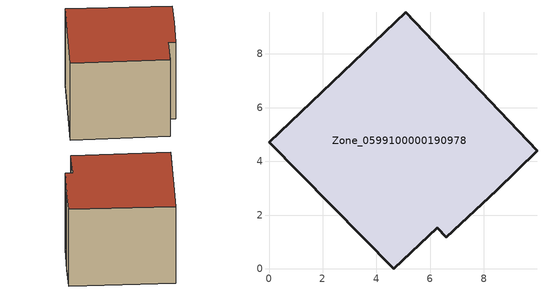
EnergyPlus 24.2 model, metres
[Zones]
Zone_0599100000190978
 floor ground (C_G): 0,4.71 5.09,9.56 9.98,4.39 8.49,2.93 6.6,1.17 6.26,1.53 4.65,0 z0
 wall outside (C_F): 5.09,9.56 0,4.71 4.65,0 6.26,1.53 6.6,1.17 8.49,2.93 9.98,4.39 5.09,9.56 z0:5.93
 roof outside (C_R): 9.98,4.39 5.09,9.56 0,4.71 4.65,0 6.26,1.53 6.6,1.17 8.49,2.93 z5.93
[BUILDING]
Pand.0599100000190978: North Axis=0; Terrain=City; Loads Convergence Tolerance Value=0.04; Temperature Convergence Tolerance Value=0.4; Solar Distribution=FullExterior; Maximum Number of Warmup Days=25; Minimum Number of Warmup Days=1
[Site:Location]
Rotterdam.The.Hague.AP_ZH_NLD Design_Conditions: Latitude=51.96; Longitude=4.45; Time Zone=1; Elevation=-4.5
[SITE:GROUNDTEMPERATURE:BUILDINGSURFACE]
18, 18, 18, 18, 18, 18, 18, 18, 18, 18, 18, 18
[MATERIAL] Thermal Absorptance=0.9; Solar Absorptance=0.7; Visible Absorptance=0.7
Name | Roughness | Thickness | Conductivity | Density | Specific Heat
G.TI.1946 | MediumSmooth | 0.15 | 1 | 540 | 1210
F.TI.1946 | Rough | 0.3 | 0.857143 | 1920 | 840
R.TI.1946 | MediumRough | 0.2 | 0.1 | 1500 | 1000
[CONSTRUCTION]
C_G: G.TI.1946
C_F: F.TI.1946
C_R: R.TI.1946
[ZONE]
Zone_0599100000190978: Type=1; Multiplier=1; Ceiling Height=Autocalculate; Volume=Autocalculate; Floor Area=autocalculate; Part of Total Floor Area=Yes
[ZONEINFILTRATION:DESIGNFLOWRATE]
Infil_Zone_0599100000190978: Zone or ZoneList or Space or SpaceList=Zone_0599100000190978; Schedule=AlwaysOn; Design Flow Rate Calculation Method=Flow/Area; Flow Rate per Floor Area=0.003; Constant Term Coefficient=1; Temperature Term Coefficient=0; Velocity Term Coefficient=0; Velocity Squared Term Coefficient=0
[HVACTEMPLATE:ZONE:IDEALLOADSAIRSYSTEM]
Zone_0599100000190978: Maximum Heating Supply Air Temperature=50; Minimum Cooling Supply Air Temperature=13; Maximum Heating Supply Air Humidity Ratio=0.0156; Minimum Cooling Supply Air Humidity Ratio=0.0077; Heating Limit=NoLimit; Cooling Limit=NoLimit; Dehumidification Control Type=ConstantSensibleHeatRatio; Cooling Sensible Heat Ratio=0.7; Dehumidification Setpoint=60; Humidification Control Type=None; Humidification Setpoint=30; Outdoor Air Method=None; Outdoor Air Flow Rate per Person=0.00944; Outdoor Air Flow Rate per Zone Floor Area=0; Outdoor Air Flow Rate per Zone=0; Demand Controlled Ventilation Type=None; Outdoor Air Economizer Type=NoEconomizer; Heat Recovery Type=None; Sensible Heat Recovery Effectiveness=0.7; Latent Heat Recovery Effectiveness=0.65
[ZONECONTROL:THERMOSTAT]
ThermostatControl_Zone_0599100000190978: Zone or ZoneList=Zone_0599100000190978; Control Type Schedule=DualSetpointControlType; Control 1=Thermostat_Zone_0599100000190978; Temperature Difference Between Cutout And Setpoint=0
[THERMOSTATSETPOINT:DUALSETPOINT]
Thermostat_Zone_0599100000190978: Heating Setpoint Temperature Schedule=HeatingSetpoint_Zone_0599100000190978; Cooling Setpoint Temperature Schedule=CoolingSetpoint_Zone_0599100000190978
[SCHEDULE:COMPACT]
HeatingSetpoint_Zone_0599100000190978: Through: 12/31, For: AllDays, Until: 24:00, 21
CoolingSetpoint_Zone_0599100000190978: Through: 12/31, For: AllDays, Until: 24:00, 24
DualSetpointControlType: Through: 12/31, For: AllDays, Until: 24:00, 4
AlwaysOn: Through: 12/31, For: AllDays, Until: 24:00, 1
